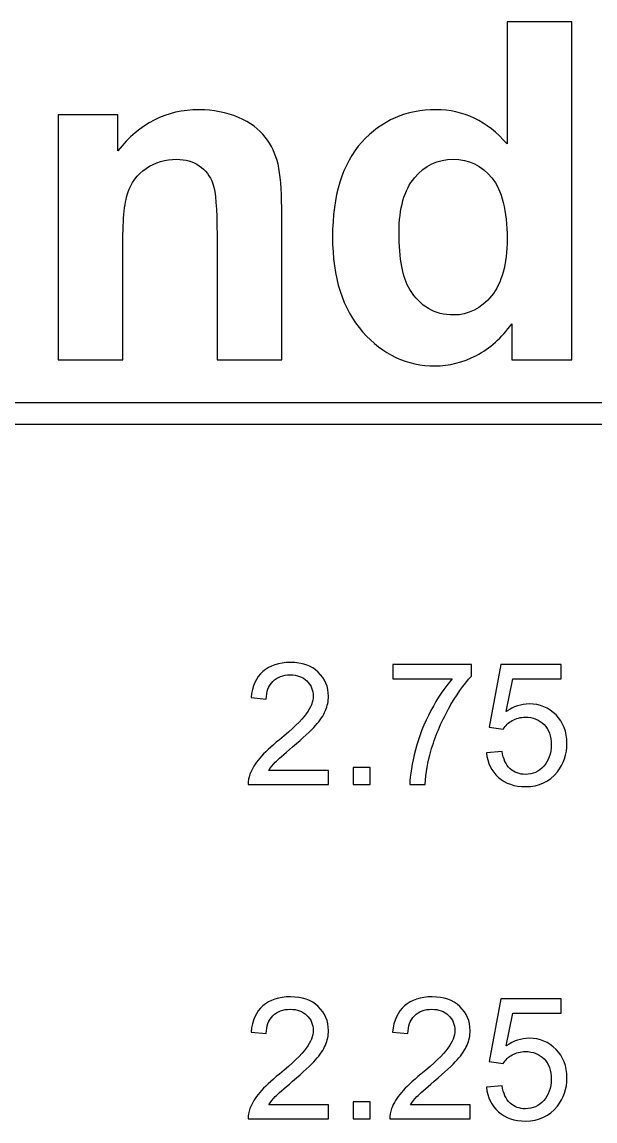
# Model space of a CAD drawing. Header units: millimetres. Extents: x -489 to 489, y -241 to 468.
# Drawn here: x -434.3 to -391.4, y 385.7 to 467.9 of the extents above; entities that cross this region are included whole.
import ezdxf

# ---------------------------------------------------------------- set-up
doc = ezdxf.new("R2010")
doc.units = ezdxf.units.MM
doc.header["$MEASUREMENT"] = 0
doc.layers.add('Layer 1', color=7, linetype='Continuous')

msp = doc.modelspace()

# ---------------------------------------------------------------- linework, layer by layer
at = {"layer": 'Layer 1', "color": 250}
for points, knots in [([(-393.148, 442.5953), (-393.148, 442.5953), (-397.6283, 442.5953), (-397.6283, 442.5953), (-397.6283, 442.5953), (-397.6283, 442.5953), (-397.6283, 445.2823), (-397.6283, 445.2823), (-397.6283, 445.2823), (-398.375, 444.2357), (-399.2628, 443.4537), (-400.28, 442.9246), (-400.28, 442.9246), (-401.2972, 442.4013), (-402.3261, 442.1367), (-403.3609, 442.1367), (-403.3609, 442.1367), (-405.4717, 442.1367), (-407.2767, 442.9834), (-408.7819, 444.6826), (-408.7819, 444.6826), (-410.2812, 446.3818), (-411.0338, 448.7454), (-411.0338, 451.7851), (-411.0338, 451.7851), (-411.0338, 454.8896), (-410.3047, 457.2532), (-408.8407, 458.8701), (-408.8407, 458.8701), (-407.3767, 460.487), (-405.5305, 461.2925), (-403.2962, 461.2925), (-403.2962, 461.2925), (-401.2501, 461.2925), (-399.4745, 460.4399), (-397.9811, 458.7407), (-397.9811, 458.7407), (-397.9811, 458.7407), (-397.9811, 467.8541), (-397.9811, 467.8541), (-397.9811, 467.8541), (-397.9811, 467.8541), (-393.148, 467.8541), (-393.148, 467.8541), (-393.148, 467.8541), (-393.148, 467.8541), (-393.148, 442.5953), (-393.148, 442.5953)], [0, 0, 0, 0, 0.0769231, 0.0769231, 0.0769231, 0.0769231, 0.1538462, 0.1538462, 0.1538462, 0.1538462, 0.2307692, 0.2307692, 0.2307692, 0.2307692, 0.3076923, 0.3076923, 0.3076923, 0.3076923, 0.3846154, 0.3846154, 0.3846154, 0.3846154, 0.4615385, 0.4615385, 0.4615385, 0.4615385, 0.5384615, 0.5384615, 0.5384615, 0.5384615, 0.6153846, 0.6153846, 0.6153846, 0.6153846, 0.6923077, 0.6923077, 0.6923077, 0.6923077, 0.7692308, 0.7692308, 0.7692308, 0.7692308, 0.8461538, 0.8461538, 0.8461538, 0.8461538, 1, 1, 1, 1]), ([(-414.8379, 442.5953), (-414.8379, 442.5953), (-419.671, 442.5953), (-419.671, 442.5953), (-419.671, 442.5953), (-419.671, 442.5953), (-419.671, 451.9263), (-419.671, 451.9263), (-419.671, 451.9263), (-419.671, 453.9018), (-419.7768, 455.1777), (-419.9826, 455.7539), (-419.9826, 455.7539), (-420.1943, 456.336), (-420.5294, 456.7828), (-420.9998, 457.1062), (-420.9998, 457.1062), (-421.4701, 457.4296), (-422.0346, 457.5883), (-422.6931, 457.5883), (-422.6931, 457.5883), (-423.5398, 457.5883), (-424.2982, 457.359), (-424.9685, 456.9004), (-424.9685, 456.9004), (-425.6447, 456.4418), (-426.1033, 455.8303), (-426.3502, 455.0777), (-426.3502, 455.0777), (-426.603, 454.3193), (-426.7265, 452.9199), (-426.7265, 450.8738), (-426.7265, 450.8738), (-426.7265, 450.8738), (-426.7265, 442.5953), (-426.7265, 442.5953), (-426.7265, 442.5953), (-426.7265, 442.5953), (-431.5596, 442.5953), (-431.5596, 442.5953), (-431.5596, 442.5953), (-431.5596, 442.5953), (-431.5596, 460.9044), (-431.5596, 460.9044), (-431.5596, 460.9044), (-431.5596, 460.9044), (-427.0793, 460.9044), (-427.0793, 460.9044), (-427.0793, 460.9044), (-427.0793, 460.9044), (-427.0793, 458.2174), (-427.0793, 458.2174), (-427.0793, 458.2174), (-425.4742, 460.2694), (-423.4574, 461.2925), (-421.0174, 461.2925), (-421.0174, 461.2925), (-419.9473, 461.2925), (-418.9654, 461.0985), (-418.0776, 460.7163), (-418.0776, 460.7163), (-417.1839, 460.3282), (-416.5136, 459.8402), (-416.0609, 459.2464), (-416.0609, 459.2464), (-415.6023, 458.6467), (-415.2848, 457.9705), (-415.1084, 457.212), (-415.1084, 457.212), (-414.9261, 456.4536), (-414.8379, 455.3717), (-414.8379, 453.9606), (-414.8379, 453.9606), (-414.8379, 453.9606), (-414.8379, 442.5953), (-414.8379, 442.5953)], [0, 0, 0, 0, 0.05, 0.05, 0.05, 0.05, 0.1, 0.1, 0.1, 0.1, 0.15, 0.15, 0.15, 0.15, 0.2, 0.2, 0.2, 0.2, 0.25, 0.25, 0.25, 0.25, 0.3, 0.3, 0.3, 0.3, 0.35, 0.35, 0.35, 0.35, 0.4, 0.4, 0.4, 0.4, 0.45, 0.45, 0.45, 0.45, 0.5, 0.5, 0.5, 0.5, 0.55, 0.55, 0.55, 0.55, 0.6, 0.6, 0.6, 0.6, 0.65, 0.65, 0.65, 0.65, 0.7, 0.7, 0.7, 0.7, 0.75, 0.75, 0.75, 0.75, 0.8, 0.8, 0.8, 0.8, 0.85, 0.85, 0.85, 0.85, 0.9, 0.9, 0.9, 0.9, 1, 1, 1, 1]), ([(-406.0597, 452.1026), (-406.0597, 450.1447), (-405.7892, 448.7277), (-405.2542, 447.8517), (-405.2542, 447.8517), (-404.4722, 446.5817), (-403.3844, 445.9467), (-401.9851, 445.9467), (-401.9851, 445.9467), (-400.8738, 445.9467), (-399.9272, 446.4229), (-399.1511, 447.3754), (-399.1511, 447.3754), (-398.3691, 448.3279), (-397.9811, 449.7449), (-397.9811, 451.6382), (-397.9811, 451.6382), (-397.9811, 453.7489), (-398.3574, 455.2659), (-399.1158, 456.1949), (-399.1158, 456.1949), (-399.8743, 457.1238), (-400.8386, 457.5883), (-402.0204, 457.5883), (-402.0204, 457.5883), (-403.1669, 457.5883), (-404.1253, 457.1297), (-404.9014, 456.2125), (-404.9014, 456.2125), (-405.6716, 455.2953), (-406.0597, 453.9253), (-406.0597, 452.1026)], [0, 0, 0, 0, 0.1111111, 0.1111111, 0.1111111, 0.1111111, 0.2222222, 0.2222222, 0.2222222, 0.2222222, 0.3333333, 0.3333333, 0.3333333, 0.3333333, 0.4444444, 0.4444444, 0.4444444, 0.4444444, 0.5555556, 0.5555556, 0.5555556, 0.5555556, 0.6666667, 0.6666667, 0.6666667, 0.6666667, 0.7777778, 0.7777778, 0.7777778, 0.7777778, 1, 1, 1, 1]), ([(-488.927, 439.3882), (-488.927, 439.3882), (-336.0334, 439.3882), (-336.0334, 439.3882), (-336.0334, 439.3882), (-336.0334, 439.3882), (-336.0334, 437.7847), (-336.0334, 437.7847), (-336.0334, 437.7847), (-336.0334, 437.7847), (-488.927, 437.7847), (-488.927, 437.7847), (-488.927, 437.7847), (-488.927, 437.7847), (-488.927, 439.3882), (-488.927, 439.3882)], [0, 0, 0, 0, 0.2, 0.2, 0.2, 0.2, 0.4, 0.4, 0.4, 0.4, 0.6, 0.6, 0.6, 0.6, 1, 1, 1, 1]), ([(-411.3256, 411.9003), (-411.3256, 411.9003), (-411.3256, 410.8335), (-411.3256, 410.8335), (-411.3256, 410.8335), (-411.3256, 410.8335), (-417.3454, 410.8335), (-417.3454, 410.8335), (-417.3454, 410.8335), (-417.3539, 411.1023), (-417.3094, 411.3606), (-417.2142, 411.6103), (-417.2142, 411.6103), (-417.0596, 412.0188), (-416.812, 412.4231), (-416.4712, 412.8189), (-416.4712, 412.8189), (-416.1304, 413.2148), (-415.6436, 413.672), (-415.0107, 414.1905), (-415.0107, 414.1905), (-414.0265, 415.0012), (-413.3576, 415.6426), (-413.0083, 416.1167), (-413.0083, 416.1167), (-412.657, 416.5908), (-412.4813, 417.0396), (-412.4813, 417.4629), (-412.4813, 417.4629), (-412.4813, 417.9053), (-412.64, 418.2778), (-412.9575, 418.5826), (-412.9575, 418.5826), (-413.275, 418.8853), (-413.6899, 419.0377), (-414.2, 419.0377), (-414.2, 419.0377), (-414.7398, 419.0377), (-415.1716, 418.8768), (-415.4954, 418.5551), (-415.4954, 418.5551), (-415.8193, 418.2355), (-415.9823, 417.791), (-415.9865, 417.2216), (-415.9865, 417.2216), (-415.9865, 417.2216), (-417.1295, 417.3359), (-417.1295, 417.3359), (-417.1295, 417.3359), (-417.0512, 418.191), (-416.7548, 418.843), (-416.2426, 419.2917), (-416.2426, 419.2917), (-415.7283, 419.7404), (-415.0403, 419.9648), (-414.1746, 419.9648), (-414.1746, 419.9648), (-413.3026, 419.9648), (-412.6104, 419.7235), (-412.1024, 419.2388), (-412.1024, 419.2388), (-411.5923, 418.7541), (-411.3383, 418.1529), (-411.3383, 417.4375), (-411.3383, 417.4375), (-411.3383, 417.0734), (-411.4124, 416.7157), (-411.5627, 416.3644), (-411.5627, 416.3644), (-411.7108, 416.0109), (-411.9585, 415.6405), (-412.3035, 415.251), (-412.3035, 415.251), (-412.6506, 414.8636), (-413.2242, 414.3281), (-414.0243, 413.6508), (-414.0243, 413.6508), (-414.6953, 413.0878), (-415.1271, 412.7068), (-415.3176, 412.5057), (-415.3176, 412.5057), (-415.5081, 412.3046), (-415.6648, 412.1035), (-415.7896, 411.9003), (-415.7896, 411.9003), (-415.7896, 411.9003), (-411.3256, 411.9003), (-411.3256, 411.9003)], [0, 0, 0, 0, 0.0434783, 0.0434783, 0.0434783, 0.0434783, 0.0869565, 0.0869565, 0.0869565, 0.0869565, 0.1304348, 0.1304348, 0.1304348, 0.1304348, 0.173913, 0.173913, 0.173913, 0.173913, 0.2173913, 0.2173913, 0.2173913, 0.2173913, 0.2608696, 0.2608696, 0.2608696, 0.2608696, 0.3043478, 0.3043478, 0.3043478, 0.3043478, 0.3478261, 0.3478261, 0.3478261, 0.3478261, 0.3913043, 0.3913043, 0.3913043, 0.3913043, 0.4347826, 0.4347826, 0.4347826, 0.4347826, 0.4782609, 0.4782609, 0.4782609, 0.4782609, 0.5217391, 0.5217391, 0.5217391, 0.5217391, 0.5652174, 0.5652174, 0.5652174, 0.5652174, 0.6086957, 0.6086957, 0.6086957, 0.6086957, 0.6521739, 0.6521739, 0.6521739, 0.6521739, 0.6956522, 0.6956522, 0.6956522, 0.6956522, 0.7391304, 0.7391304, 0.7391304, 0.7391304, 0.7826087, 0.7826087, 0.7826087, 0.7826087, 0.826087, 0.826087, 0.826087, 0.826087, 0.8695652, 0.8695652, 0.8695652, 0.8695652, 0.9130435, 0.9130435, 0.9130435, 0.9130435, 1, 1, 1, 1]), ([(-406.525, 418.7456), (-406.525, 418.7456), (-406.525, 419.8124), (-406.525, 419.8124), (-406.525, 419.8124), (-406.525, 419.8124), (-400.6449, 419.8124), (-400.6449, 419.8124), (-400.6449, 419.8124), (-400.6449, 419.8124), (-400.6449, 418.9488), (-400.6449, 418.9488), (-400.6449, 418.9488), (-401.2227, 418.3329), (-401.7985, 417.5137), (-402.3657, 416.4914), (-402.3657, 416.4914), (-402.9351, 415.469), (-403.3733, 414.417), (-403.6844, 413.3354), (-403.6844, 413.3354), (-403.9067, 412.5755), (-404.0506, 411.7394), (-404.112, 410.8335), (-404.112, 410.8335), (-404.112, 410.8335), (-405.255, 410.8335), (-405.255, 410.8335), (-405.255, 410.8335), (-405.2423, 411.5489), (-405.1026, 412.4147), (-404.8338, 413.4285), (-404.8338, 413.4285), (-404.565, 414.4445), (-404.1818, 415.4224), (-403.6802, 416.3644), (-403.6802, 416.3644), (-403.1785, 417.3063), (-402.6451, 418.1), (-402.08, 418.7456), (-402.08, 418.7456), (-402.08, 418.7456), (-406.525, 418.7456), (-406.525, 418.7456)], [0, 0, 0, 0, 0.0833333, 0.0833333, 0.0833333, 0.0833333, 0.1666667, 0.1666667, 0.1666667, 0.1666667, 0.25, 0.25, 0.25, 0.25, 0.3333333, 0.3333333, 0.3333333, 0.3333333, 0.4166667, 0.4166667, 0.4166667, 0.4166667, 0.5, 0.5, 0.5, 0.5, 0.5833333, 0.5833333, 0.5833333, 0.5833333, 0.6666667, 0.6666667, 0.6666667, 0.6666667, 0.75, 0.75, 0.75, 0.75, 0.8333333, 0.8333333, 0.8333333, 0.8333333, 1, 1, 1, 1]), ([(-399.5252, 413.2211), (-399.5252, 413.2211), (-398.3568, 413.31), (-398.3568, 413.31), (-398.3568, 413.31), (-398.27, 412.7406), (-398.0689, 412.3131), (-397.7557, 412.0252), (-397.7557, 412.0252), (-397.4424, 411.7394), (-397.0593, 411.5955), (-396.6084, 411.5955), (-396.6084, 411.5955), (-396.0644, 411.5955), (-395.6094, 411.7987), (-395.2389, 412.203), (-395.2389, 412.203), (-394.8706, 412.6094), (-394.6865, 413.147), (-394.6865, 413.8159), (-394.6865, 413.8159), (-394.6865, 414.453), (-394.8622, 414.9547), (-395.2157, 415.323), (-395.2157, 415.323), (-395.5691, 415.6913), (-396.0369, 415.8754), (-396.619, 415.8754), (-396.619, 415.8754), (-396.981, 415.8754), (-397.3048, 415.7929), (-397.5927, 415.6278), (-397.5927, 415.6278), (-397.8784, 415.4627), (-398.1028, 415.2489), (-398.2679, 414.9864), (-398.2679, 414.9864), (-398.2679, 414.9864), (-399.322, 415.1388), (-399.322, 415.1388), (-399.322, 415.1388), (-399.322, 415.1388), (-398.4457, 419.8124), (-398.4457, 419.8124), (-398.4457, 419.8124), (-398.4457, 419.8124), (-393.9372, 419.8124), (-393.9372, 419.8124), (-393.9372, 419.8124), (-393.9372, 419.8124), (-393.9372, 418.7456), (-393.9372, 418.7456), (-393.9372, 418.7456), (-393.9372, 418.7456), (-397.5546, 418.7456), (-397.5546, 418.7456), (-397.5546, 418.7456), (-397.5546, 418.7456), (-398.0393, 416.2924), (-398.0393, 416.2924), (-398.0393, 416.2924), (-397.4953, 416.6755), (-396.9238, 416.866), (-396.3269, 416.866), (-396.3269, 416.866), (-395.5353, 416.866), (-394.8664, 416.5908), (-394.3224, 416.0405), (-394.3224, 416.0405), (-393.7784, 415.4902), (-393.5054, 414.7832), (-393.5054, 413.9196), (-393.5054, 413.9196), (-393.5054, 413.0962), (-393.7446, 412.385), (-394.2229, 411.786), (-394.2229, 411.786), (-394.805, 411.0494), (-395.6009, 410.6811), (-396.6084, 410.6811), (-396.6084, 410.6811), (-397.4339, 410.6811), (-398.107, 410.9139), (-398.6298, 411.3775), (-398.6298, 411.3775), (-399.1527, 411.841), (-399.4511, 412.4549), (-399.5252, 413.2211)], [0, 0, 0, 0, 0.0434783, 0.0434783, 0.0434783, 0.0434783, 0.0869565, 0.0869565, 0.0869565, 0.0869565, 0.1304348, 0.1304348, 0.1304348, 0.1304348, 0.173913, 0.173913, 0.173913, 0.173913, 0.2173913, 0.2173913, 0.2173913, 0.2173913, 0.2608696, 0.2608696, 0.2608696, 0.2608696, 0.3043478, 0.3043478, 0.3043478, 0.3043478, 0.3478261, 0.3478261, 0.3478261, 0.3478261, 0.3913043, 0.3913043, 0.3913043, 0.3913043, 0.4347826, 0.4347826, 0.4347826, 0.4347826, 0.4782609, 0.4782609, 0.4782609, 0.4782609, 0.5217391, 0.5217391, 0.5217391, 0.5217391, 0.5652174, 0.5652174, 0.5652174, 0.5652174, 0.6086957, 0.6086957, 0.6086957, 0.6086957, 0.6521739, 0.6521739, 0.6521739, 0.6521739, 0.6956522, 0.6956522, 0.6956522, 0.6956522, 0.7391304, 0.7391304, 0.7391304, 0.7391304, 0.7826087, 0.7826087, 0.7826087, 0.7826087, 0.826087, 0.826087, 0.826087, 0.826087, 0.8695652, 0.8695652, 0.8695652, 0.8695652, 0.9130435, 0.9130435, 0.9130435, 0.9130435, 1, 1, 1, 1]), ([(-409.4947, 410.8335), (-409.4947, 410.8335), (-409.4947, 412.1035), (-409.4947, 412.1035), (-409.4947, 412.1035), (-409.4947, 412.1035), (-408.2247, 412.1035), (-408.2247, 412.1035), (-408.2247, 412.1035), (-408.2247, 412.1035), (-408.2247, 410.8335), (-408.2247, 410.8335), (-408.2247, 410.8335), (-408.2247, 410.8335), (-409.4947, 410.8335), (-409.4947, 410.8335)], [0, 0, 0, 0, 0.2, 0.2, 0.2, 0.2, 0.4, 0.4, 0.4, 0.4, 0.6, 0.6, 0.6, 0.6, 1, 1, 1, 1]), ([(-411.3256, 386.9003), (-411.3256, 386.9003), (-411.3256, 385.8335), (-411.3256, 385.8335), (-411.3256, 385.8335), (-411.3256, 385.8335), (-417.3454, 385.8335), (-417.3454, 385.8335), (-417.3454, 385.8335), (-417.3539, 386.1023), (-417.3094, 386.3606), (-417.2142, 386.6103), (-417.2142, 386.6103), (-417.0596, 387.0188), (-416.812, 387.4231), (-416.4712, 387.8189), (-416.4712, 387.8189), (-416.1304, 388.2148), (-415.6436, 388.672), (-415.0107, 389.1905), (-415.0107, 389.1905), (-414.0265, 390.0012), (-413.3576, 390.6426), (-413.0083, 391.1167), (-413.0083, 391.1167), (-412.657, 391.5908), (-412.4813, 392.0396), (-412.4813, 392.4629), (-412.4813, 392.4629), (-412.4813, 392.9053), (-412.64, 393.2778), (-412.9575, 393.5826), (-412.9575, 393.5826), (-413.275, 393.8853), (-413.6899, 394.0377), (-414.2, 394.0377), (-414.2, 394.0377), (-414.7398, 394.0377), (-415.1716, 393.8768), (-415.4954, 393.5551), (-415.4954, 393.5551), (-415.8193, 393.2355), (-415.9823, 392.791), (-415.9865, 392.2216), (-415.9865, 392.2216), (-415.9865, 392.2216), (-417.1295, 392.3359), (-417.1295, 392.3359), (-417.1295, 392.3359), (-417.0512, 393.191), (-416.7548, 393.843), (-416.2426, 394.2917), (-416.2426, 394.2917), (-415.7283, 394.7404), (-415.0403, 394.9648), (-414.1746, 394.9648), (-414.1746, 394.9648), (-413.3026, 394.9648), (-412.6104, 394.7235), (-412.1024, 394.2388), (-412.1024, 394.2388), (-411.5923, 393.7541), (-411.3383, 393.1529), (-411.3383, 392.4375), (-411.3383, 392.4375), (-411.3383, 392.0734), (-411.4124, 391.7157), (-411.5627, 391.3644), (-411.5627, 391.3644), (-411.7108, 391.0109), (-411.9585, 390.6405), (-412.3035, 390.251), (-412.3035, 390.251), (-412.6506, 389.8636), (-413.2242, 389.3281), (-414.0243, 388.6508), (-414.0243, 388.6508), (-414.6953, 388.0878), (-415.1271, 387.7068), (-415.3176, 387.5057), (-415.3176, 387.5057), (-415.5081, 387.3046), (-415.6648, 387.1035), (-415.7896, 386.9003), (-415.7896, 386.9003), (-415.7896, 386.9003), (-411.3256, 386.9003), (-411.3256, 386.9003)], [0, 0, 0, 0, 0.0434783, 0.0434783, 0.0434783, 0.0434783, 0.0869565, 0.0869565, 0.0869565, 0.0869565, 0.1304348, 0.1304348, 0.1304348, 0.1304348, 0.173913, 0.173913, 0.173913, 0.173913, 0.2173913, 0.2173913, 0.2173913, 0.2173913, 0.2608696, 0.2608696, 0.2608696, 0.2608696, 0.3043478, 0.3043478, 0.3043478, 0.3043478, 0.3478261, 0.3478261, 0.3478261, 0.3478261, 0.3913043, 0.3913043, 0.3913043, 0.3913043, 0.4347826, 0.4347826, 0.4347826, 0.4347826, 0.4782609, 0.4782609, 0.4782609, 0.4782609, 0.5217391, 0.5217391, 0.5217391, 0.5217391, 0.5652174, 0.5652174, 0.5652174, 0.5652174, 0.6086957, 0.6086957, 0.6086957, 0.6086957, 0.6521739, 0.6521739, 0.6521739, 0.6521739, 0.6956522, 0.6956522, 0.6956522, 0.6956522, 0.7391304, 0.7391304, 0.7391304, 0.7391304, 0.7826087, 0.7826087, 0.7826087, 0.7826087, 0.826087, 0.826087, 0.826087, 0.826087, 0.8695652, 0.8695652, 0.8695652, 0.8695652, 0.9130435, 0.9130435, 0.9130435, 0.9130435, 1, 1, 1, 1]), ([(-400.7338, 386.9003), (-400.7338, 386.9003), (-400.7338, 385.8335), (-400.7338, 385.8335), (-400.7338, 385.8335), (-400.7338, 385.8335), (-406.7536, 385.8335), (-406.7536, 385.8335), (-406.7536, 385.8335), (-406.7621, 386.1023), (-406.7176, 386.3606), (-406.6224, 386.6103), (-406.6224, 386.6103), (-406.4678, 387.0188), (-406.2202, 387.4231), (-405.8794, 387.8189), (-405.8794, 387.8189), (-405.5386, 388.2148), (-405.0518, 388.672), (-404.4189, 389.1905), (-404.4189, 389.1905), (-403.4347, 390.0012), (-402.7658, 390.6426), (-402.4165, 391.1167), (-402.4165, 391.1167), (-402.0652, 391.5908), (-401.8895, 392.0396), (-401.8895, 392.4629), (-401.8895, 392.4629), (-401.8895, 392.9053), (-402.0482, 393.2778), (-402.3657, 393.5826), (-402.3657, 393.5826), (-402.6832, 393.8853), (-403.0981, 394.0377), (-403.6082, 394.0377), (-403.6082, 394.0377), (-404.148, 394.0377), (-404.5798, 393.8768), (-404.9036, 393.5551), (-404.9036, 393.5551), (-405.2275, 393.2355), (-405.3905, 392.791), (-405.3947, 392.2216), (-405.3947, 392.2216), (-405.3947, 392.2216), (-406.5377, 392.3359), (-406.5377, 392.3359), (-406.5377, 392.3359), (-406.4594, 393.191), (-406.163, 393.843), (-405.6508, 394.2917), (-405.6508, 394.2917), (-405.1365, 394.7404), (-404.4485, 394.9648), (-403.5828, 394.9648), (-403.5828, 394.9648), (-402.7108, 394.9648), (-402.0186, 394.7235), (-401.5106, 394.2388), (-401.5106, 394.2388), (-401.0005, 393.7541), (-400.7465, 393.1529), (-400.7465, 392.4375), (-400.7465, 392.4375), (-400.7465, 392.0734), (-400.8206, 391.7157), (-400.9709, 391.3644), (-400.9709, 391.3644), (-401.119, 391.0109), (-401.3667, 390.6405), (-401.7117, 390.251), (-401.7117, 390.251), (-402.0588, 389.8636), (-402.6324, 389.3281), (-403.4325, 388.6508), (-403.4325, 388.6508), (-404.1035, 388.0878), (-404.5353, 387.7068), (-404.7258, 387.5057), (-404.7258, 387.5057), (-404.9163, 387.3046), (-405.073, 387.1035), (-405.1978, 386.9003), (-405.1978, 386.9003), (-405.1978, 386.9003), (-400.7338, 386.9003), (-400.7338, 386.9003)], [0, 0, 0, 0, 0.0434783, 0.0434783, 0.0434783, 0.0434783, 0.0869565, 0.0869565, 0.0869565, 0.0869565, 0.1304348, 0.1304348, 0.1304348, 0.1304348, 0.173913, 0.173913, 0.173913, 0.173913, 0.2173913, 0.2173913, 0.2173913, 0.2173913, 0.2608696, 0.2608696, 0.2608696, 0.2608696, 0.3043478, 0.3043478, 0.3043478, 0.3043478, 0.3478261, 0.3478261, 0.3478261, 0.3478261, 0.3913043, 0.3913043, 0.3913043, 0.3913043, 0.4347826, 0.4347826, 0.4347826, 0.4347826, 0.4782609, 0.4782609, 0.4782609, 0.4782609, 0.5217391, 0.5217391, 0.5217391, 0.5217391, 0.5652174, 0.5652174, 0.5652174, 0.5652174, 0.6086957, 0.6086957, 0.6086957, 0.6086957, 0.6521739, 0.6521739, 0.6521739, 0.6521739, 0.6956522, 0.6956522, 0.6956522, 0.6956522, 0.7391304, 0.7391304, 0.7391304, 0.7391304, 0.7826087, 0.7826087, 0.7826087, 0.7826087, 0.826087, 0.826087, 0.826087, 0.826087, 0.8695652, 0.8695652, 0.8695652, 0.8695652, 0.9130435, 0.9130435, 0.9130435, 0.9130435, 1, 1, 1, 1]), ([(-399.5252, 388.2211), (-399.5252, 388.2211), (-398.3568, 388.31), (-398.3568, 388.31), (-398.3568, 388.31), (-398.27, 387.7406), (-398.0689, 387.3131), (-397.7557, 387.0252), (-397.7557, 387.0252), (-397.4424, 386.7394), (-397.0593, 386.5955), (-396.6084, 386.5955), (-396.6084, 386.5955), (-396.0644, 386.5955), (-395.6094, 386.7987), (-395.2389, 387.203), (-395.2389, 387.203), (-394.8706, 387.6094), (-394.6865, 388.147), (-394.6865, 388.8159), (-394.6865, 388.8159), (-394.6865, 389.453), (-394.8622, 389.9547), (-395.2157, 390.323), (-395.2157, 390.323), (-395.5691, 390.6913), (-396.0369, 390.8754), (-396.619, 390.8754), (-396.619, 390.8754), (-396.981, 390.8754), (-397.3048, 390.7929), (-397.5927, 390.6278), (-397.5927, 390.6278), (-397.8784, 390.4627), (-398.1028, 390.2489), (-398.2679, 389.9864), (-398.2679, 389.9864), (-398.2679, 389.9864), (-399.322, 390.1388), (-399.322, 390.1388), (-399.322, 390.1388), (-399.322, 390.1388), (-398.4457, 394.8124), (-398.4457, 394.8124), (-398.4457, 394.8124), (-398.4457, 394.8124), (-393.9372, 394.8124), (-393.9372, 394.8124), (-393.9372, 394.8124), (-393.9372, 394.8124), (-393.9372, 393.7456), (-393.9372, 393.7456), (-393.9372, 393.7456), (-393.9372, 393.7456), (-397.5546, 393.7456), (-397.5546, 393.7456), (-397.5546, 393.7456), (-397.5546, 393.7456), (-398.0393, 391.2924), (-398.0393, 391.2924), (-398.0393, 391.2924), (-397.4953, 391.6755), (-396.9238, 391.866), (-396.3269, 391.866), (-396.3269, 391.866), (-395.5353, 391.866), (-394.8664, 391.5908), (-394.3224, 391.0405), (-394.3224, 391.0405), (-393.7784, 390.4902), (-393.5054, 389.7832), (-393.5054, 388.9196), (-393.5054, 388.9196), (-393.5054, 388.0962), (-393.7446, 387.385), (-394.2229, 386.786), (-394.2229, 386.786), (-394.805, 386.0494), (-395.6009, 385.6811), (-396.6084, 385.6811), (-396.6084, 385.6811), (-397.4339, 385.6811), (-398.107, 385.9139), (-398.6298, 386.3775), (-398.6298, 386.3775), (-399.1527, 386.841), (-399.4511, 387.4549), (-399.5252, 388.2211)], [0, 0, 0, 0, 0.0434783, 0.0434783, 0.0434783, 0.0434783, 0.0869565, 0.0869565, 0.0869565, 0.0869565, 0.1304348, 0.1304348, 0.1304348, 0.1304348, 0.173913, 0.173913, 0.173913, 0.173913, 0.2173913, 0.2173913, 0.2173913, 0.2173913, 0.2608696, 0.2608696, 0.2608696, 0.2608696, 0.3043478, 0.3043478, 0.3043478, 0.3043478, 0.3478261, 0.3478261, 0.3478261, 0.3478261, 0.3913043, 0.3913043, 0.3913043, 0.3913043, 0.4347826, 0.4347826, 0.4347826, 0.4347826, 0.4782609, 0.4782609, 0.4782609, 0.4782609, 0.5217391, 0.5217391, 0.5217391, 0.5217391, 0.5652174, 0.5652174, 0.5652174, 0.5652174, 0.6086957, 0.6086957, 0.6086957, 0.6086957, 0.6521739, 0.6521739, 0.6521739, 0.6521739, 0.6956522, 0.6956522, 0.6956522, 0.6956522, 0.7391304, 0.7391304, 0.7391304, 0.7391304, 0.7826087, 0.7826087, 0.7826087, 0.7826087, 0.826087, 0.826087, 0.826087, 0.826087, 0.8695652, 0.8695652, 0.8695652, 0.8695652, 0.9130435, 0.9130435, 0.9130435, 0.9130435, 1, 1, 1, 1]), ([(-409.4947, 385.8335), (-409.4947, 385.8335), (-409.4947, 387.1035), (-409.4947, 387.1035), (-409.4947, 387.1035), (-409.4947, 387.1035), (-408.2247, 387.1035), (-408.2247, 387.1035), (-408.2247, 387.1035), (-408.2247, 387.1035), (-408.2247, 385.8335), (-408.2247, 385.8335), (-408.2247, 385.8335), (-408.2247, 385.8335), (-409.4947, 385.8335), (-409.4947, 385.8335)], [0, 0, 0, 0, 0.2, 0.2, 0.2, 0.2, 0.4, 0.4, 0.4, 0.4, 0.6, 0.6, 0.6, 0.6, 1, 1, 1, 1])]:
    msp.add_open_spline(points, degree=3, knots=knots, dxfattribs=at)
at = {"layer": 'Layer 1', "color": 250, "lineweight": 9}
for points, knots in [([(-411.3256, 411.9003), (-411.3256, 411.9003), (-411.3256, 410.8335), (-411.3256, 410.8335), (-411.3256, 410.8335), (-411.3256, 410.8335), (-417.3454, 410.8335), (-417.3454, 410.8335), (-417.3454, 410.8335), (-417.3539, 411.1023), (-417.3094, 411.3606), (-417.2142, 411.6103), (-417.2142, 411.6103), (-417.0596, 412.0188), (-416.812, 412.4231), (-416.4712, 412.8189), (-416.4712, 412.8189), (-416.1304, 413.2148), (-415.6436, 413.672), (-415.0107, 414.1905), (-415.0107, 414.1905), (-414.0265, 415.0012), (-413.3576, 415.6426), (-413.0083, 416.1167), (-413.0083, 416.1167), (-412.657, 416.5908), (-412.4813, 417.0396), (-412.4813, 417.4629), (-412.4813, 417.4629), (-412.4813, 417.9053), (-412.64, 418.2778), (-412.9575, 418.5826), (-412.9575, 418.5826), (-413.275, 418.8853), (-413.6899, 419.0377), (-414.2, 419.0377), (-414.2, 419.0377), (-414.7398, 419.0377), (-415.1716, 418.8768), (-415.4954, 418.5551), (-415.4954, 418.5551), (-415.8193, 418.2355), (-415.9823, 417.791), (-415.9865, 417.2216), (-415.9865, 417.2216), (-415.9865, 417.2216), (-417.1295, 417.3359), (-417.1295, 417.3359), (-417.1295, 417.3359), (-417.0512, 418.191), (-416.7548, 418.843), (-416.2426, 419.2917), (-416.2426, 419.2917), (-415.7283, 419.7404), (-415.0403, 419.9648), (-414.1746, 419.9648), (-414.1746, 419.9648), (-413.3026, 419.9648), (-412.6104, 419.7235), (-412.1024, 419.2388), (-412.1024, 419.2388), (-411.5923, 418.7541), (-411.3383, 418.1529), (-411.3383, 417.4375), (-411.3383, 417.4375), (-411.3383, 417.0734), (-411.4124, 416.7157), (-411.5627, 416.3644), (-411.5627, 416.3644), (-411.7108, 416.0109), (-411.9585, 415.6405), (-412.3035, 415.251), (-412.3035, 415.251), (-412.6506, 414.8636), (-413.2242, 414.3281), (-414.0243, 413.6508), (-414.0243, 413.6508), (-414.6953, 413.0878), (-415.1271, 412.7068), (-415.3176, 412.5057), (-415.3176, 412.5057), (-415.5081, 412.3046), (-415.6648, 412.1035), (-415.7896, 411.9003), (-415.7896, 411.9003), (-415.7896, 411.9003), (-411.3256, 411.9003), (-411.3256, 411.9003)], [0, 0, 0, 0, 0.0434783, 0.0434783, 0.0434783, 0.0434783, 0.0869565, 0.0869565, 0.0869565, 0.0869565, 0.1304348, 0.1304348, 0.1304348, 0.1304348, 0.173913, 0.173913, 0.173913, 0.173913, 0.2173913, 0.2173913, 0.2173913, 0.2173913, 0.2608696, 0.2608696, 0.2608696, 0.2608696, 0.3043478, 0.3043478, 0.3043478, 0.3043478, 0.3478261, 0.3478261, 0.3478261, 0.3478261, 0.3913043, 0.3913043, 0.3913043, 0.3913043, 0.4347826, 0.4347826, 0.4347826, 0.4347826, 0.4782609, 0.4782609, 0.4782609, 0.4782609, 0.5217391, 0.5217391, 0.5217391, 0.5217391, 0.5652174, 0.5652174, 0.5652174, 0.5652174, 0.6086957, 0.6086957, 0.6086957, 0.6086957, 0.6521739, 0.6521739, 0.6521739, 0.6521739, 0.6956522, 0.6956522, 0.6956522, 0.6956522, 0.7391304, 0.7391304, 0.7391304, 0.7391304, 0.7826087, 0.7826087, 0.7826087, 0.7826087, 0.826087, 0.826087, 0.826087, 0.826087, 0.8695652, 0.8695652, 0.8695652, 0.8695652, 0.9130435, 0.9130435, 0.9130435, 0.9130435, 1, 1, 1, 1]), ([(-406.525, 418.7456), (-406.525, 418.7456), (-406.525, 419.8124), (-406.525, 419.8124), (-406.525, 419.8124), (-406.525, 419.8124), (-400.6449, 419.8124), (-400.6449, 419.8124), (-400.6449, 419.8124), (-400.6449, 419.8124), (-400.6449, 418.9488), (-400.6449, 418.9488), (-400.6449, 418.9488), (-401.2227, 418.3329), (-401.7985, 417.5137), (-402.3657, 416.4914), (-402.3657, 416.4914), (-402.9351, 415.469), (-403.3733, 414.417), (-403.6844, 413.3354), (-403.6844, 413.3354), (-403.9067, 412.5755), (-404.0506, 411.7394), (-404.112, 410.8335), (-404.112, 410.8335), (-404.112, 410.8335), (-405.255, 410.8335), (-405.255, 410.8335), (-405.255, 410.8335), (-405.2423, 411.5489), (-405.1026, 412.4147), (-404.8338, 413.4285), (-404.8338, 413.4285), (-404.565, 414.4445), (-404.1818, 415.4224), (-403.6802, 416.3644), (-403.6802, 416.3644), (-403.1785, 417.3063), (-402.6451, 418.1), (-402.08, 418.7456), (-402.08, 418.7456), (-402.08, 418.7456), (-406.525, 418.7456), (-406.525, 418.7456)], [0, 0, 0, 0, 0.0833333, 0.0833333, 0.0833333, 0.0833333, 0.1666667, 0.1666667, 0.1666667, 0.1666667, 0.25, 0.25, 0.25, 0.25, 0.3333333, 0.3333333, 0.3333333, 0.3333333, 0.4166667, 0.4166667, 0.4166667, 0.4166667, 0.5, 0.5, 0.5, 0.5, 0.5833333, 0.5833333, 0.5833333, 0.5833333, 0.6666667, 0.6666667, 0.6666667, 0.6666667, 0.75, 0.75, 0.75, 0.75, 0.8333333, 0.8333333, 0.8333333, 0.8333333, 1, 1, 1, 1]), ([(-399.5252, 413.2211), (-399.5252, 413.2211), (-398.3568, 413.31), (-398.3568, 413.31), (-398.3568, 413.31), (-398.27, 412.7406), (-398.0689, 412.3131), (-397.7557, 412.0252), (-397.7557, 412.0252), (-397.4424, 411.7394), (-397.0593, 411.5955), (-396.6084, 411.5955), (-396.6084, 411.5955), (-396.0644, 411.5955), (-395.6094, 411.7987), (-395.2389, 412.203), (-395.2389, 412.203), (-394.8706, 412.6094), (-394.6865, 413.147), (-394.6865, 413.8159), (-394.6865, 413.8159), (-394.6865, 414.453), (-394.8622, 414.9547), (-395.2157, 415.323), (-395.2157, 415.323), (-395.5691, 415.6913), (-396.0369, 415.8754), (-396.619, 415.8754), (-396.619, 415.8754), (-396.981, 415.8754), (-397.3048, 415.7929), (-397.5927, 415.6278), (-397.5927, 415.6278), (-397.8784, 415.4627), (-398.1028, 415.2489), (-398.2679, 414.9864), (-398.2679, 414.9864), (-398.2679, 414.9864), (-399.322, 415.1388), (-399.322, 415.1388), (-399.322, 415.1388), (-399.322, 415.1388), (-398.4457, 419.8124), (-398.4457, 419.8124), (-398.4457, 419.8124), (-398.4457, 419.8124), (-393.9372, 419.8124), (-393.9372, 419.8124), (-393.9372, 419.8124), (-393.9372, 419.8124), (-393.9372, 418.7456), (-393.9372, 418.7456), (-393.9372, 418.7456), (-393.9372, 418.7456), (-397.5546, 418.7456), (-397.5546, 418.7456), (-397.5546, 418.7456), (-397.5546, 418.7456), (-398.0393, 416.2924), (-398.0393, 416.2924), (-398.0393, 416.2924), (-397.4953, 416.6755), (-396.9238, 416.866), (-396.3269, 416.866), (-396.3269, 416.866), (-395.5353, 416.866), (-394.8664, 416.5908), (-394.3224, 416.0405), (-394.3224, 416.0405), (-393.7784, 415.4902), (-393.5054, 414.7832), (-393.5054, 413.9196), (-393.5054, 413.9196), (-393.5054, 413.0962), (-393.7446, 412.385), (-394.2229, 411.786), (-394.2229, 411.786), (-394.805, 411.0494), (-395.6009, 410.6811), (-396.6084, 410.6811), (-396.6084, 410.6811), (-397.4339, 410.6811), (-398.107, 410.9139), (-398.6298, 411.3775), (-398.6298, 411.3775), (-399.1527, 411.841), (-399.4511, 412.4549), (-399.5252, 413.2211)], [0, 0, 0, 0, 0.0434783, 0.0434783, 0.0434783, 0.0434783, 0.0869565, 0.0869565, 0.0869565, 0.0869565, 0.1304348, 0.1304348, 0.1304348, 0.1304348, 0.173913, 0.173913, 0.173913, 0.173913, 0.2173913, 0.2173913, 0.2173913, 0.2173913, 0.2608696, 0.2608696, 0.2608696, 0.2608696, 0.3043478, 0.3043478, 0.3043478, 0.3043478, 0.3478261, 0.3478261, 0.3478261, 0.3478261, 0.3913043, 0.3913043, 0.3913043, 0.3913043, 0.4347826, 0.4347826, 0.4347826, 0.4347826, 0.4782609, 0.4782609, 0.4782609, 0.4782609, 0.5217391, 0.5217391, 0.5217391, 0.5217391, 0.5652174, 0.5652174, 0.5652174, 0.5652174, 0.6086957, 0.6086957, 0.6086957, 0.6086957, 0.6521739, 0.6521739, 0.6521739, 0.6521739, 0.6956522, 0.6956522, 0.6956522, 0.6956522, 0.7391304, 0.7391304, 0.7391304, 0.7391304, 0.7826087, 0.7826087, 0.7826087, 0.7826087, 0.826087, 0.826087, 0.826087, 0.826087, 0.8695652, 0.8695652, 0.8695652, 0.8695652, 0.9130435, 0.9130435, 0.9130435, 0.9130435, 1, 1, 1, 1]), ([(-409.4947, 410.8335), (-409.4947, 410.8335), (-409.4947, 412.1035), (-409.4947, 412.1035), (-409.4947, 412.1035), (-409.4947, 412.1035), (-408.2247, 412.1035), (-408.2247, 412.1035), (-408.2247, 412.1035), (-408.2247, 412.1035), (-408.2247, 410.8335), (-408.2247, 410.8335), (-408.2247, 410.8335), (-408.2247, 410.8335), (-409.4947, 410.8335), (-409.4947, 410.8335)], [0, 0, 0, 0, 0.2, 0.2, 0.2, 0.2, 0.4, 0.4, 0.4, 0.4, 0.6, 0.6, 0.6, 0.6, 1, 1, 1, 1]), ([(-411.3256, 386.9003), (-411.3256, 386.9003), (-411.3256, 385.8335), (-411.3256, 385.8335), (-411.3256, 385.8335), (-411.3256, 385.8335), (-417.3454, 385.8335), (-417.3454, 385.8335), (-417.3454, 385.8335), (-417.3539, 386.1023), (-417.3094, 386.3606), (-417.2142, 386.6103), (-417.2142, 386.6103), (-417.0596, 387.0188), (-416.812, 387.4231), (-416.4712, 387.8189), (-416.4712, 387.8189), (-416.1304, 388.2148), (-415.6436, 388.672), (-415.0107, 389.1905), (-415.0107, 389.1905), (-414.0265, 390.0012), (-413.3576, 390.6426), (-413.0083, 391.1167), (-413.0083, 391.1167), (-412.657, 391.5908), (-412.4813, 392.0396), (-412.4813, 392.4629), (-412.4813, 392.4629), (-412.4813, 392.9053), (-412.64, 393.2778), (-412.9575, 393.5826), (-412.9575, 393.5826), (-413.275, 393.8853), (-413.6899, 394.0377), (-414.2, 394.0377), (-414.2, 394.0377), (-414.7398, 394.0377), (-415.1716, 393.8768), (-415.4954, 393.5551), (-415.4954, 393.5551), (-415.8193, 393.2355), (-415.9823, 392.791), (-415.9865, 392.2216), (-415.9865, 392.2216), (-415.9865, 392.2216), (-417.1295, 392.3359), (-417.1295, 392.3359), (-417.1295, 392.3359), (-417.0512, 393.191), (-416.7548, 393.843), (-416.2426, 394.2917), (-416.2426, 394.2917), (-415.7283, 394.7404), (-415.0403, 394.9648), (-414.1746, 394.9648), (-414.1746, 394.9648), (-413.3026, 394.9648), (-412.6104, 394.7235), (-412.1024, 394.2388), (-412.1024, 394.2388), (-411.5923, 393.7541), (-411.3383, 393.1529), (-411.3383, 392.4375), (-411.3383, 392.4375), (-411.3383, 392.0734), (-411.4124, 391.7157), (-411.5627, 391.3644), (-411.5627, 391.3644), (-411.7108, 391.0109), (-411.9585, 390.6405), (-412.3035, 390.251), (-412.3035, 390.251), (-412.6506, 389.8636), (-413.2242, 389.3281), (-414.0243, 388.6508), (-414.0243, 388.6508), (-414.6953, 388.0878), (-415.1271, 387.7068), (-415.3176, 387.5057), (-415.3176, 387.5057), (-415.5081, 387.3046), (-415.6648, 387.1035), (-415.7896, 386.9003), (-415.7896, 386.9003), (-415.7896, 386.9003), (-411.3256, 386.9003), (-411.3256, 386.9003)], [0, 0, 0, 0, 0.0434783, 0.0434783, 0.0434783, 0.0434783, 0.0869565, 0.0869565, 0.0869565, 0.0869565, 0.1304348, 0.1304348, 0.1304348, 0.1304348, 0.173913, 0.173913, 0.173913, 0.173913, 0.2173913, 0.2173913, 0.2173913, 0.2173913, 0.2608696, 0.2608696, 0.2608696, 0.2608696, 0.3043478, 0.3043478, 0.3043478, 0.3043478, 0.3478261, 0.3478261, 0.3478261, 0.3478261, 0.3913043, 0.3913043, 0.3913043, 0.3913043, 0.4347826, 0.4347826, 0.4347826, 0.4347826, 0.4782609, 0.4782609, 0.4782609, 0.4782609, 0.5217391, 0.5217391, 0.5217391, 0.5217391, 0.5652174, 0.5652174, 0.5652174, 0.5652174, 0.6086957, 0.6086957, 0.6086957, 0.6086957, 0.6521739, 0.6521739, 0.6521739, 0.6521739, 0.6956522, 0.6956522, 0.6956522, 0.6956522, 0.7391304, 0.7391304, 0.7391304, 0.7391304, 0.7826087, 0.7826087, 0.7826087, 0.7826087, 0.826087, 0.826087, 0.826087, 0.826087, 0.8695652, 0.8695652, 0.8695652, 0.8695652, 0.9130435, 0.9130435, 0.9130435, 0.9130435, 1, 1, 1, 1]), ([(-400.7338, 386.9003), (-400.7338, 386.9003), (-400.7338, 385.8335), (-400.7338, 385.8335), (-400.7338, 385.8335), (-400.7338, 385.8335), (-406.7536, 385.8335), (-406.7536, 385.8335), (-406.7536, 385.8335), (-406.7621, 386.1023), (-406.7176, 386.3606), (-406.6224, 386.6103), (-406.6224, 386.6103), (-406.4678, 387.0188), (-406.2202, 387.4231), (-405.8794, 387.8189), (-405.8794, 387.8189), (-405.5386, 388.2148), (-405.0518, 388.672), (-404.4189, 389.1905), (-404.4189, 389.1905), (-403.4347, 390.0012), (-402.7658, 390.6426), (-402.4165, 391.1167), (-402.4165, 391.1167), (-402.0652, 391.5908), (-401.8895, 392.0396), (-401.8895, 392.4629), (-401.8895, 392.4629), (-401.8895, 392.9053), (-402.0482, 393.2778), (-402.3657, 393.5826), (-402.3657, 393.5826), (-402.6832, 393.8853), (-403.0981, 394.0377), (-403.6082, 394.0377), (-403.6082, 394.0377), (-404.148, 394.0377), (-404.5798, 393.8768), (-404.9036, 393.5551), (-404.9036, 393.5551), (-405.2275, 393.2355), (-405.3905, 392.791), (-405.3947, 392.2216), (-405.3947, 392.2216), (-405.3947, 392.2216), (-406.5377, 392.3359), (-406.5377, 392.3359), (-406.5377, 392.3359), (-406.4594, 393.191), (-406.163, 393.843), (-405.6508, 394.2917), (-405.6508, 394.2917), (-405.1365, 394.7404), (-404.4485, 394.9648), (-403.5828, 394.9648), (-403.5828, 394.9648), (-402.7108, 394.9648), (-402.0186, 394.7235), (-401.5106, 394.2388), (-401.5106, 394.2388), (-401.0005, 393.7541), (-400.7465, 393.1529), (-400.7465, 392.4375), (-400.7465, 392.4375), (-400.7465, 392.0734), (-400.8206, 391.7157), (-400.9709, 391.3644), (-400.9709, 391.3644), (-401.119, 391.0109), (-401.3667, 390.6405), (-401.7117, 390.251), (-401.7117, 390.251), (-402.0588, 389.8636), (-402.6324, 389.3281), (-403.4325, 388.6508), (-403.4325, 388.6508), (-404.1035, 388.0878), (-404.5353, 387.7068), (-404.7258, 387.5057), (-404.7258, 387.5057), (-404.9163, 387.3046), (-405.073, 387.1035), (-405.1978, 386.9003), (-405.1978, 386.9003), (-405.1978, 386.9003), (-400.7338, 386.9003), (-400.7338, 386.9003)], [0, 0, 0, 0, 0.0434783, 0.0434783, 0.0434783, 0.0434783, 0.0869565, 0.0869565, 0.0869565, 0.0869565, 0.1304348, 0.1304348, 0.1304348, 0.1304348, 0.173913, 0.173913, 0.173913, 0.173913, 0.2173913, 0.2173913, 0.2173913, 0.2173913, 0.2608696, 0.2608696, 0.2608696, 0.2608696, 0.3043478, 0.3043478, 0.3043478, 0.3043478, 0.3478261, 0.3478261, 0.3478261, 0.3478261, 0.3913043, 0.3913043, 0.3913043, 0.3913043, 0.4347826, 0.4347826, 0.4347826, 0.4347826, 0.4782609, 0.4782609, 0.4782609, 0.4782609, 0.5217391, 0.5217391, 0.5217391, 0.5217391, 0.5652174, 0.5652174, 0.5652174, 0.5652174, 0.6086957, 0.6086957, 0.6086957, 0.6086957, 0.6521739, 0.6521739, 0.6521739, 0.6521739, 0.6956522, 0.6956522, 0.6956522, 0.6956522, 0.7391304, 0.7391304, 0.7391304, 0.7391304, 0.7826087, 0.7826087, 0.7826087, 0.7826087, 0.826087, 0.826087, 0.826087, 0.826087, 0.8695652, 0.8695652, 0.8695652, 0.8695652, 0.9130435, 0.9130435, 0.9130435, 0.9130435, 1, 1, 1, 1]), ([(-399.5252, 388.2211), (-399.5252, 388.2211), (-398.3568, 388.31), (-398.3568, 388.31), (-398.3568, 388.31), (-398.27, 387.7406), (-398.0689, 387.3131), (-397.7557, 387.0252), (-397.7557, 387.0252), (-397.4424, 386.7394), (-397.0593, 386.5955), (-396.6084, 386.5955), (-396.6084, 386.5955), (-396.0644, 386.5955), (-395.6094, 386.7987), (-395.2389, 387.203), (-395.2389, 387.203), (-394.8706, 387.6094), (-394.6865, 388.147), (-394.6865, 388.8159), (-394.6865, 388.8159), (-394.6865, 389.453), (-394.8622, 389.9547), (-395.2157, 390.323), (-395.2157, 390.323), (-395.5691, 390.6913), (-396.0369, 390.8754), (-396.619, 390.8754), (-396.619, 390.8754), (-396.981, 390.8754), (-397.3048, 390.7929), (-397.5927, 390.6278), (-397.5927, 390.6278), (-397.8784, 390.4627), (-398.1028, 390.2489), (-398.2679, 389.9864), (-398.2679, 389.9864), (-398.2679, 389.9864), (-399.322, 390.1388), (-399.322, 390.1388), (-399.322, 390.1388), (-399.322, 390.1388), (-398.4457, 394.8124), (-398.4457, 394.8124), (-398.4457, 394.8124), (-398.4457, 394.8124), (-393.9372, 394.8124), (-393.9372, 394.8124), (-393.9372, 394.8124), (-393.9372, 394.8124), (-393.9372, 393.7456), (-393.9372, 393.7456), (-393.9372, 393.7456), (-393.9372, 393.7456), (-397.5546, 393.7456), (-397.5546, 393.7456), (-397.5546, 393.7456), (-397.5546, 393.7456), (-398.0393, 391.2924), (-398.0393, 391.2924), (-398.0393, 391.2924), (-397.4953, 391.6755), (-396.9238, 391.866), (-396.3269, 391.866), (-396.3269, 391.866), (-395.5353, 391.866), (-394.8664, 391.5908), (-394.3224, 391.0405), (-394.3224, 391.0405), (-393.7784, 390.4902), (-393.5054, 389.7832), (-393.5054, 388.9196), (-393.5054, 388.9196), (-393.5054, 388.0962), (-393.7446, 387.385), (-394.2229, 386.786), (-394.2229, 386.786), (-394.805, 386.0494), (-395.6009, 385.6811), (-396.6084, 385.6811), (-396.6084, 385.6811), (-397.4339, 385.6811), (-398.107, 385.9139), (-398.6298, 386.3775), (-398.6298, 386.3775), (-399.1527, 386.841), (-399.4511, 387.4549), (-399.5252, 388.2211)], [0, 0, 0, 0, 0.0434783, 0.0434783, 0.0434783, 0.0434783, 0.0869565, 0.0869565, 0.0869565, 0.0869565, 0.1304348, 0.1304348, 0.1304348, 0.1304348, 0.173913, 0.173913, 0.173913, 0.173913, 0.2173913, 0.2173913, 0.2173913, 0.2173913, 0.2608696, 0.2608696, 0.2608696, 0.2608696, 0.3043478, 0.3043478, 0.3043478, 0.3043478, 0.3478261, 0.3478261, 0.3478261, 0.3478261, 0.3913043, 0.3913043, 0.3913043, 0.3913043, 0.4347826, 0.4347826, 0.4347826, 0.4347826, 0.4782609, 0.4782609, 0.4782609, 0.4782609, 0.5217391, 0.5217391, 0.5217391, 0.5217391, 0.5652174, 0.5652174, 0.5652174, 0.5652174, 0.6086957, 0.6086957, 0.6086957, 0.6086957, 0.6521739, 0.6521739, 0.6521739, 0.6521739, 0.6956522, 0.6956522, 0.6956522, 0.6956522, 0.7391304, 0.7391304, 0.7391304, 0.7391304, 0.7826087, 0.7826087, 0.7826087, 0.7826087, 0.826087, 0.826087, 0.826087, 0.826087, 0.8695652, 0.8695652, 0.8695652, 0.8695652, 0.9130435, 0.9130435, 0.9130435, 0.9130435, 1, 1, 1, 1]), ([(-409.4947, 385.8335), (-409.4947, 385.8335), (-409.4947, 387.1035), (-409.4947, 387.1035), (-409.4947, 387.1035), (-409.4947, 387.1035), (-408.2247, 387.1035), (-408.2247, 387.1035), (-408.2247, 387.1035), (-408.2247, 387.1035), (-408.2247, 385.8335), (-408.2247, 385.8335), (-408.2247, 385.8335), (-408.2247, 385.8335), (-409.4947, 385.8335), (-409.4947, 385.8335)], [0, 0, 0, 0, 0.2, 0.2, 0.2, 0.2, 0.4, 0.4, 0.4, 0.4, 0.6, 0.6, 0.6, 0.6, 1, 1, 1, 1])]:
    msp.add_open_spline(points, degree=3, knots=knots, dxfattribs=at)

doc.saveas('drawing.dxf')
